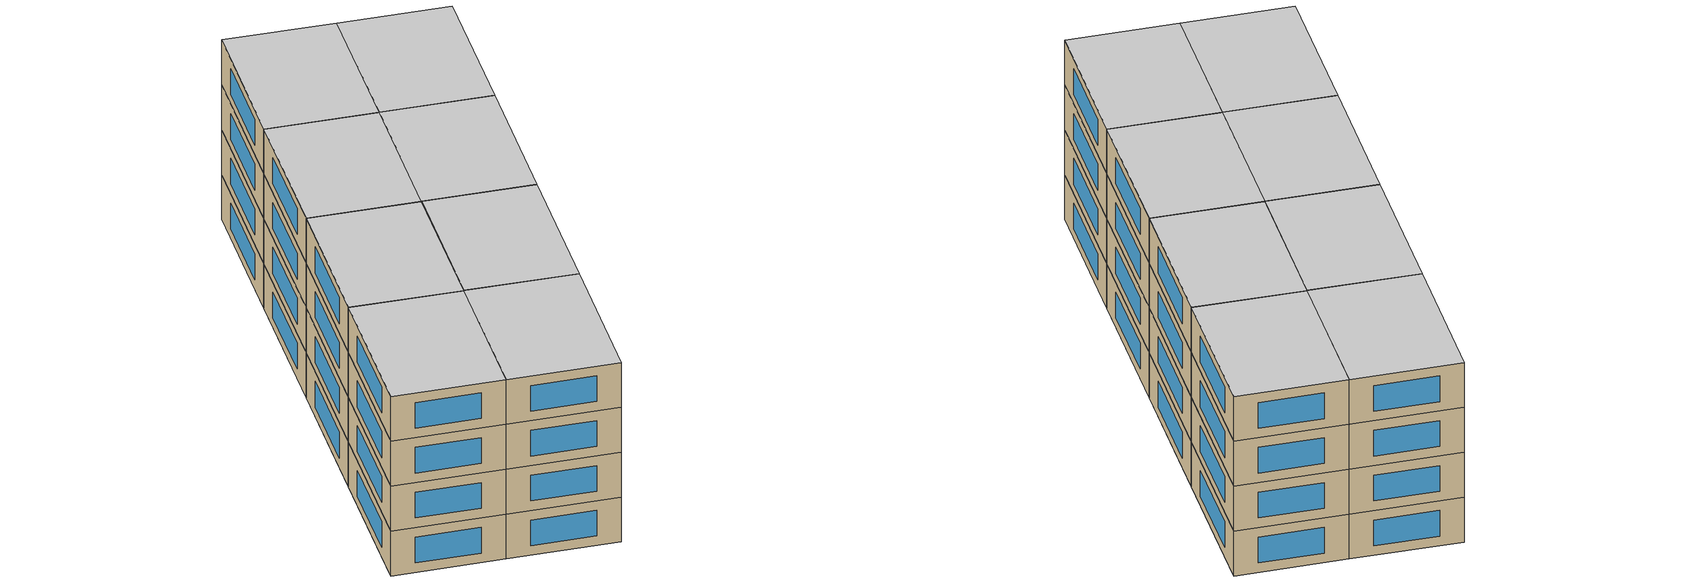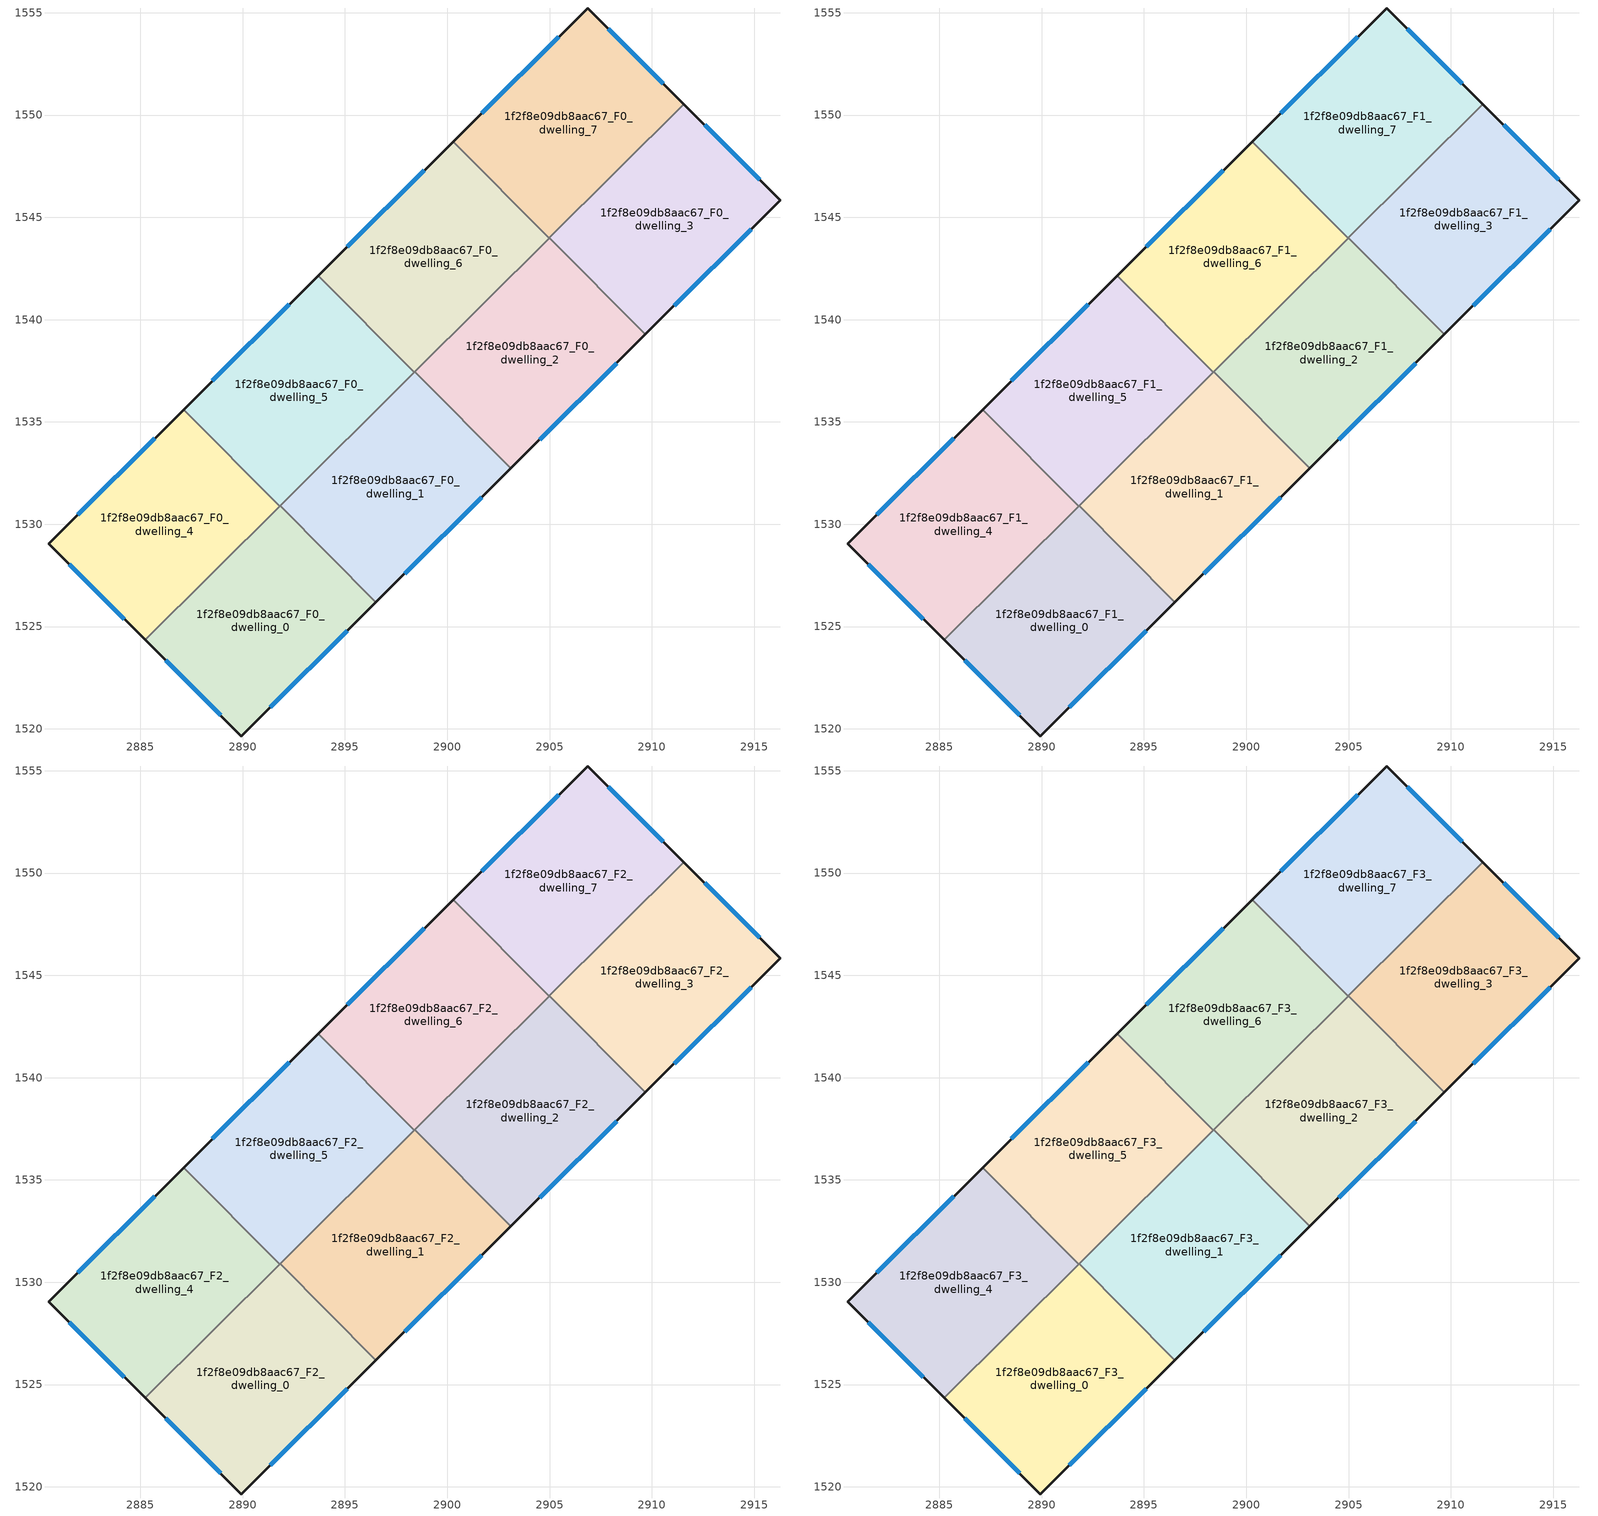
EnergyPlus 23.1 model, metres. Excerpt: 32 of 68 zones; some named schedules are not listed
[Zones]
1f2f8e09db8aac67_F0_dwelling_0
 floor ground (EU_floor_Construction): 2891.83,1530.91 2896.52,1526.19 2889.95,1519.65 2885.23,1524.35 z0
 wall outside (EU_wall_Construction): 2885.23,1524.35 2889.95,1519.65 2896.52,1526.19 z0:3
 wall to 1f2f8e09db8aac67_F0_dwelling_1 (EU_wall_Construction): 2896.52,1526.19 2891.83,1530.91 z0:3
 wall to 1f2f8e09db8aac67_F0_dwelling_4 (EU_wall_Construction): 2891.81,1530.89 2885.23,1524.35 z0:3
 wall to 1f2f8e09db8aac67_F0_dwelling_5 (EU_wall_Construction): 2891.83,1530.91 2891.81,1530.89 z0:3
 window (EU_Window_Construction): 2891.35,1521.05 2895.11,1524.79 / 2886.24,1523.35 2888.94,1520.66 z0.64:2.36
1f2f8e09db8aac67_F0_dwelling_1
 floor ground (EU_floor_Construction): 2898.41,1537.45 2903.1,1532.73 2896.52,1526.19 2891.83,1530.91 z0
 wall outside (EU_wall_Construction): 2896.52,1526.19 2903.1,1532.73 z0:3
 wall to 1f2f8e09db8aac67_F0_dwelling_2 (EU_wall_Construction): 2903.1,1532.73 2898.41,1537.45 z0:3
 wall to 1f2f8e09db8aac67_F0_dwelling_5 (EU_wall_Construction): 2898.39,1537.43 2891.83,1530.91 z0:3
 wall to 1f2f8e09db8aac67_F0_dwelling_6 (EU_wall_Construction): 2898.41,1537.45 2898.39,1537.43 z0:3
 window (EU_Window_Construction): 2897.93,1527.59 2901.69,1531.33 z0.64:2.36
1f2f8e09db8aac67_F0_dwelling_2
 floor ground (EU_floor_Construction): 2905,1544 2909.69,1539.28 2903.1,1532.73 2898.41,1537.45 z0
 wall outside (EU_wall_Construction): 2903.1,1532.73 2909.69,1539.28 z0:3
 wall to 1f2f8e09db8aac67_F0_dwelling_3 (EU_wall_Construction): 2909.69,1539.28 2905,1544 z0:3
 wall to 1f2f8e09db8aac67_F0_dwelling_6 (EU_wall_Construction): 2904.98,1543.98 2898.41,1537.45 z0:3
 wall to 1f2f8e09db8aac67_F0_dwelling_7 (EU_wall_Construction): 2905,1544 2904.98,1543.98 z0:3
 window (EU_Window_Construction): 2904.51,1534.13 2908.28,1537.88 z0.64:2.36
1f2f8e09db8aac67_F0_dwelling_3
 floor ground (EU_floor_Construction): 2916.28,1545.83 2909.69,1539.28 2905,1544 2911.57,1550.53 z0
 wall outside (EU_wall_Construction): 2909.69,1539.28 2916.28,1545.83 2911.57,1550.53 z0:3
 wall to 1f2f8e09db8aac67_F0_dwelling_7 (EU_wall_Construction): 2911.57,1550.53 2905,1544 z0:3
 window (EU_Window_Construction): 2915.27,1546.84 2912.58,1549.53 / 2911.1,1540.68 2914.87,1544.43 z0.64:2.36
1f2f8e09db8aac67_F0_dwelling_4
 floor ground (EU_floor_Construction): 2887.12,1535.61 2891.81,1530.89 2885.23,1524.35 2880.52,1529.06 z0
 wall outside (EU_wall_Construction): 2887.12,1535.61 2880.52,1529.06 2885.23,1524.35 z0:3
 wall to 1f2f8e09db8aac67_F0_dwelling_5 (EU_wall_Construction): 2891.81,1530.89 2887.12,1535.61 z0:3
 window (EU_Window_Construction): 2881.53,1528.05 2884.23,1525.36 / 2885.7,1534.2 2881.94,1530.46 z0.64:2.36
1f2f8e09db8aac67_F0_dwelling_5
 floor ground (EU_floor_Construction): 2893.7,1542.15 2898.39,1537.43 2891.81,1530.89 2887.12,1535.61 z0
 wall outside (EU_wall_Construction): 2893.7,1542.15 2887.12,1535.61 z0:3
 wall to 1f2f8e09db8aac67_F0_dwelling_6 (EU_wall_Construction): 2898.39,1537.43 2893.7,1542.15 z0:3
 window (EU_Window_Construction): 2892.29,1540.75 2888.53,1537.01 z0.64:2.36
1f2f8e09db8aac67_F0_dwelling_6
 floor ground (EU_floor_Construction): 2900.29,1548.7 2904.98,1543.98 2898.39,1537.43 2893.7,1542.15 z0
 wall outside (EU_wall_Construction): 2900.29,1548.7 2893.7,1542.15 z0:3
 wall to 1f2f8e09db8aac67_F0_dwelling_7 (EU_wall_Construction): 2904.98,1543.98 2900.29,1548.7 z0:3
 window (EU_Window_Construction): 2898.88,1547.29 2895.11,1543.55 z0.64:2.36
1f2f8e09db8aac67_F0_dwelling_7
 floor ground (EU_floor_Construction): 2911.57,1550.53 2904.98,1543.98 2900.29,1548.7 2906.87,1555.23 z0
 wall outside (EU_wall_Construction): 2911.57,1550.53 2906.87,1555.23 2900.29,1548.7 z0:3
 window (EU_Window_Construction): 2910.56,1551.54 2907.87,1554.23 / 2905.46,1553.83 2901.7,1550.1 z0.64:2.36
1f2f8e09db8aac67_F1_dwelling_0
 floor to 1f2f8e09db8aac67_F0_dwelling_0 (EU_floor_Construction): 2891.83,1530.91 2896.52,1526.19 2889.95,1519.65 2885.23,1524.35 z3
 wall outside (EU_wall_Construction): 2885.23,1524.35 2889.95,1519.65 2896.52,1526.19 z3:6
 wall to 1f2f8e09db8aac67_F1_dwelling_1 (EU_wall_Construction): 2896.52,1526.19 2891.83,1530.91 z3:6
 wall to 1f2f8e09db8aac67_F1_dwelling_4 (EU_wall_Construction): 2891.81,1530.89 2885.23,1524.35 z3:6
 wall to 1f2f8e09db8aac67_F1_dwelling_5 (EU_wall_Construction): 2891.83,1530.91 2891.81,1530.89 z3:6
 window (EU_Window_Construction): 2891.35,1521.05 2895.11,1524.79 / 2886.24,1523.35 2888.94,1520.66 z3.64:5.36
1f2f8e09db8aac67_F1_dwelling_1
 floor to 1f2f8e09db8aac67_F0_dwelling_1 (EU_floor_Construction): 2898.41,1537.45 2903.1,1532.73 2896.52,1526.19 2891.83,1530.91 z3
 wall outside (EU_wall_Construction): 2896.52,1526.19 2903.1,1532.73 z3:6
 wall to 1f2f8e09db8aac67_F1_dwelling_2 (EU_wall_Construction): 2903.1,1532.73 2898.41,1537.45 z3:6
 wall to 1f2f8e09db8aac67_F1_dwelling_5 (EU_wall_Construction): 2898.39,1537.43 2891.83,1530.91 z3:6
 wall to 1f2f8e09db8aac67_F1_dwelling_6 (EU_wall_Construction): 2898.41,1537.45 2898.39,1537.43 z3:6
 window (EU_Window_Construction): 2897.93,1527.59 2901.69,1531.33 z3.64:5.36
1f2f8e09db8aac67_F1_dwelling_2
 floor to 1f2f8e09db8aac67_F0_dwelling_2 (EU_floor_Construction): 2905,1544 2909.69,1539.28 2903.1,1532.73 2898.41,1537.45 z3
 wall outside (EU_wall_Construction): 2903.1,1532.73 2909.69,1539.28 z3:6
 wall to 1f2f8e09db8aac67_F1_dwelling_3 (EU_wall_Construction): 2909.69,1539.28 2905,1544 z3:6
 wall to 1f2f8e09db8aac67_F1_dwelling_6 (EU_wall_Construction): 2904.98,1543.98 2898.41,1537.45 z3:6
 wall to 1f2f8e09db8aac67_F1_dwelling_7 (EU_wall_Construction): 2905,1544 2904.98,1543.98 z3:6
 window (EU_Window_Construction): 2904.51,1534.13 2908.28,1537.88 z3.64:5.36
1f2f8e09db8aac67_F1_dwelling_3
 floor to 1f2f8e09db8aac67_F0_dwelling_3 (EU_floor_Construction): 2916.28,1545.83 2909.69,1539.28 2905,1544 2911.57,1550.53 z3
 wall outside (EU_wall_Construction): 2909.69,1539.28 2916.28,1545.83 2911.57,1550.53 z3:6
 wall to 1f2f8e09db8aac67_F1_dwelling_7 (EU_wall_Construction): 2911.57,1550.53 2905,1544 z3:6
 window (EU_Window_Construction): 2915.27,1546.84 2912.58,1549.53 / 2911.1,1540.68 2914.87,1544.43 z3.64:5.36
1f2f8e09db8aac67_F1_dwelling_4
 floor to 1f2f8e09db8aac67_F0_dwelling_4 (EU_floor_Construction): 2887.12,1535.61 2891.81,1530.89 2885.23,1524.35 2880.52,1529.06 z3
 wall outside (EU_wall_Construction): 2887.12,1535.61 2880.52,1529.06 2885.23,1524.35 z3:6
 wall to 1f2f8e09db8aac67_F1_dwelling_5 (EU_wall_Construction): 2891.81,1530.89 2887.12,1535.61 z3:6
 window (EU_Window_Construction): 2881.53,1528.05 2884.23,1525.36 / 2885.7,1534.2 2881.94,1530.46 z3.64:5.36
1f2f8e09db8aac67_F1_dwelling_5
 floor to 1f2f8e09db8aac67_F0_dwelling_5 (EU_floor_Construction): 2893.7,1542.15 2898.39,1537.43 2891.81,1530.89 2887.12,1535.61 z3
 wall outside (EU_wall_Construction): 2893.7,1542.15 2887.12,1535.61 z3:6
 wall to 1f2f8e09db8aac67_F1_dwelling_6 (EU_wall_Construction): 2898.39,1537.43 2893.7,1542.15 z3:6
 window (EU_Window_Construction): 2892.29,1540.75 2888.53,1537.01 z3.64:5.36
1f2f8e09db8aac67_F1_dwelling_6
 floor to 1f2f8e09db8aac67_F0_dwelling_6 (EU_floor_Construction): 2900.29,1548.7 2904.98,1543.98 2898.39,1537.43 2893.7,1542.15 z3
 wall outside (EU_wall_Construction): 2900.29,1548.7 2893.7,1542.15 z3:6
 wall to 1f2f8e09db8aac67_F1_dwelling_7 (EU_wall_Construction): 2904.98,1543.98 2900.29,1548.7 z3:6
 window (EU_Window_Construction): 2898.88,1547.29 2895.11,1543.55 z3.64:5.36
1f2f8e09db8aac67_F1_dwelling_7
 floor to 1f2f8e09db8aac67_F0_dwelling_7 (EU_floor_Construction): 2911.57,1550.53 2904.98,1543.98 2900.29,1548.7 2906.87,1555.23 z3
 wall outside (EU_wall_Construction): 2911.57,1550.53 2906.87,1555.23 2900.29,1548.7 z3:6
 window (EU_Window_Construction): 2910.56,1551.54 2907.87,1554.23 / 2905.46,1553.83 2901.7,1550.1 z3.64:5.36
1f2f8e09db8aac67_F2_dwelling_0
 floor to 1f2f8e09db8aac67_F1_dwelling_0 (EU_floor_Construction): 2891.83,1530.91 2896.52,1526.19 2889.95,1519.65 2885.23,1524.35 z6
 wall outside (EU_wall_Construction): 2885.23,1524.35 2889.95,1519.65 2896.52,1526.19 z6:9
 wall to 1f2f8e09db8aac67_F2_dwelling_1 (EU_wall_Construction): 2896.52,1526.19 2891.83,1530.91 z6:9
 wall to 1f2f8e09db8aac67_F2_dwelling_4 (EU_wall_Construction): 2891.81,1530.89 2885.23,1524.35 z6:9
 wall to 1f2f8e09db8aac67_F2_dwelling_5 (EU_wall_Construction): 2891.83,1530.91 2891.81,1530.89 z6:9
 window (EU_Window_Construction): 2891.35,1521.05 2895.11,1524.79 / 2886.24,1523.35 2888.94,1520.66 z6.64:8.36
1f2f8e09db8aac67_F2_dwelling_1
 floor to 1f2f8e09db8aac67_F1_dwelling_1 (EU_floor_Construction): 2898.41,1537.45 2903.1,1532.73 2896.52,1526.19 2891.83,1530.91 z6
 wall outside (EU_wall_Construction): 2896.52,1526.19 2903.1,1532.73 z6:9
 wall to 1f2f8e09db8aac67_F2_dwelling_2 (EU_wall_Construction): 2903.1,1532.73 2898.41,1537.45 z6:9
 wall to 1f2f8e09db8aac67_F2_dwelling_5 (EU_wall_Construction): 2898.39,1537.43 2891.83,1530.91 z6:9
 wall to 1f2f8e09db8aac67_F2_dwelling_6 (EU_wall_Construction): 2898.41,1537.45 2898.39,1537.43 z6:9
 window (EU_Window_Construction): 2897.93,1527.59 2901.69,1531.33 z6.64:8.36
1f2f8e09db8aac67_F2_dwelling_2
 floor to 1f2f8e09db8aac67_F1_dwelling_2 (EU_floor_Construction): 2905,1544 2909.69,1539.28 2903.1,1532.73 2898.41,1537.45 z6
 wall outside (EU_wall_Construction): 2903.1,1532.73 2909.69,1539.28 z6:9
 wall to 1f2f8e09db8aac67_F2_dwelling_3 (EU_wall_Construction): 2909.69,1539.28 2905,1544 z6:9
 wall to 1f2f8e09db8aac67_F2_dwelling_6 (EU_wall_Construction): 2904.98,1543.98 2898.41,1537.45 z6:9
 wall to 1f2f8e09db8aac67_F2_dwelling_7 (EU_wall_Construction): 2905,1544 2904.98,1543.98 z6:9
 window (EU_Window_Construction): 2904.51,1534.13 2908.28,1537.88 z6.64:8.36
1f2f8e09db8aac67_F2_dwelling_3
 floor to 1f2f8e09db8aac67_F1_dwelling_3 (EU_floor_Construction): 2916.28,1545.83 2909.69,1539.28 2905,1544 2911.57,1550.53 z6
 wall outside (EU_wall_Construction): 2909.69,1539.28 2916.28,1545.83 2911.57,1550.53 z6:9
 wall to 1f2f8e09db8aac67_F2_dwelling_7 (EU_wall_Construction): 2911.57,1550.53 2905,1544 z6:9
 window (EU_Window_Construction): 2915.27,1546.84 2912.58,1549.53 / 2911.1,1540.68 2914.87,1544.43 z6.64:8.36
1f2f8e09db8aac67_F2_dwelling_4
 floor to 1f2f8e09db8aac67_F1_dwelling_4 (EU_floor_Construction): 2887.12,1535.61 2891.81,1530.89 2885.23,1524.35 2880.52,1529.06 z6
 wall outside (EU_wall_Construction): 2887.12,1535.61 2880.52,1529.06 2885.23,1524.35 z6:9
 wall to 1f2f8e09db8aac67_F2_dwelling_5 (EU_wall_Construction): 2891.81,1530.89 2887.12,1535.61 z6:9
 window (EU_Window_Construction): 2881.53,1528.05 2884.23,1525.36 / 2885.7,1534.2 2881.94,1530.46 z6.64:8.36
1f2f8e09db8aac67_F2_dwelling_5
 floor to 1f2f8e09db8aac67_F1_dwelling_5 (EU_floor_Construction): 2893.7,1542.15 2898.39,1537.43 2891.81,1530.89 2887.12,1535.61 z6
 wall outside (EU_wall_Construction): 2893.7,1542.15 2887.12,1535.61 z6:9
 wall to 1f2f8e09db8aac67_F2_dwelling_6 (EU_wall_Construction): 2898.39,1537.43 2893.7,1542.15 z6:9
 window (EU_Window_Construction): 2892.29,1540.75 2888.53,1537.01 z6.64:8.36
1f2f8e09db8aac67_F2_dwelling_6
 floor to 1f2f8e09db8aac67_F1_dwelling_6 (EU_floor_Construction): 2900.29,1548.7 2904.98,1543.98 2898.39,1537.43 2893.7,1542.15 z6
 wall outside (EU_wall_Construction): 2900.29,1548.7 2893.7,1542.15 z6:9
 wall to 1f2f8e09db8aac67_F2_dwelling_7 (EU_wall_Construction): 2904.98,1543.98 2900.29,1548.7 z6:9
 window (EU_Window_Construction): 2898.88,1547.29 2895.11,1543.55 z6.64:8.36
1f2f8e09db8aac67_F2_dwelling_7
 floor to 1f2f8e09db8aac67_F1_dwelling_7 (EU_floor_Construction): 2911.57,1550.53 2904.98,1543.98 2900.29,1548.7 2906.87,1555.23 z6
 wall outside (EU_wall_Construction): 2911.57,1550.53 2906.87,1555.23 2900.29,1548.7 z6:9
 window (EU_Window_Construction): 2910.56,1551.54 2907.87,1554.23 / 2905.46,1553.83 2901.7,1550.1 z6.64:8.36
1f2f8e09db8aac67_F3_dwelling_0
 floor to 1f2f8e09db8aac67_F2_dwelling_0 (EU_floor_Construction): 2891.83,1530.91 2896.52,1526.19 2889.95,1519.65 2885.23,1524.35 z9
 wall outside (EU_wall_Construction): 2885.23,1524.35 2889.95,1519.65 2896.52,1526.19 z9:12
 wall to 1f2f8e09db8aac67_F3_dwelling_1 (EU_wall_Construction): 2896.52,1526.19 2891.83,1530.91 z9:12
 wall to 1f2f8e09db8aac67_F3_dwelling_4 (EU_wall_Construction): 2891.81,1530.89 2885.23,1524.35 z9:12
 wall to 1f2f8e09db8aac67_F3_dwelling_5 (EU_wall_Construction): 2891.83,1530.91 2891.81,1530.89 z9:12
 window (EU_Window_Construction): 2891.35,1521.05 2895.11,1524.79 / 2886.24,1523.35 2888.94,1520.66 z9.64:11.36
 ceiling to 1f2f8e09db8aac67_F4_dwelling_0 (EU_floor_Construction): 2896.52,1526.19 2891.83,1530.91 2885.23,1524.35 2889.95,1519.65 z12
1f2f8e09db8aac67_F3_dwelling_1
 floor to 1f2f8e09db8aac67_F2_dwelling_1 (EU_floor_Construction): 2898.41,1537.45 2903.1,1532.73 2896.52,1526.19 2891.83,1530.91 z9
 wall outside (EU_wall_Construction): 2896.52,1526.19 2903.1,1532.73 z9:12
 wall to 1f2f8e09db8aac67_F3_dwelling_2 (EU_wall_Construction): 2903.1,1532.73 2898.41,1537.45 z9:12
 wall to 1f2f8e09db8aac67_F3_dwelling_5 (EU_wall_Construction): 2898.39,1537.43 2891.83,1530.91 z9:12
 wall to 1f2f8e09db8aac67_F3_dwelling_6 (EU_wall_Construction): 2898.41,1537.45 2898.39,1537.43 z9:12
 window (EU_Window_Construction): 2897.93,1527.59 2901.69,1531.33 z9.64:11.36
 ceiling to 1f2f8e09db8aac67_F4_dwelling_1 (EU_floor_Construction): 2903.1,1532.73 2898.41,1537.45 2891.83,1530.91 2896.52,1526.19 z12
1f2f8e09db8aac67_F3_dwelling_2
 floor to 1f2f8e09db8aac67_F2_dwelling_2 (EU_floor_Construction): 2905,1544 2909.69,1539.28 2903.1,1532.73 2898.41,1537.45 z9
 wall outside (EU_wall_Construction): 2903.1,1532.73 2909.69,1539.28 z9:12
 wall to 1f2f8e09db8aac67_F3_dwelling_3 (EU_wall_Construction): 2909.69,1539.28 2905,1544 z9:12
 wall to 1f2f8e09db8aac67_F3_dwelling_6 (EU_wall_Construction): 2904.98,1543.98 2898.41,1537.45 z9:12
 wall to 1f2f8e09db8aac67_F3_dwelling_7 (EU_wall_Construction): 2905,1544 2904.98,1543.98 z9:12
 window (EU_Window_Construction): 2904.51,1534.13 2908.28,1537.88 z9.64:11.36
 ceiling to 1f2f8e09db8aac67_F4_dwelling_2 (EU_floor_Construction): 2909.69,1539.28 2905,1544 2898.41,1537.45 2903.1,1532.73 z12
1f2f8e09db8aac67_F3_dwelling_3
 floor to 1f2f8e09db8aac67_F2_dwelling_3 (EU_floor_Construction): 2916.28,1545.83 2909.69,1539.28 2905,1544 2911.57,1550.53 z9
 wall outside (EU_wall_Construction): 2909.69,1539.28 2916.28,1545.83 2911.57,1550.53 z9:12
 wall to 1f2f8e09db8aac67_F3_dwelling_7 (EU_wall_Construction): 2911.57,1550.53 2905,1544 z9:12
 window (EU_Window_Construction): 2915.27,1546.84 2912.58,1549.53 / 2911.1,1540.68 2914.87,1544.43 z9.64:11.36
 ceiling to 1f2f8e09db8aac67_F4_dwelling_3 (EU_floor_Construction): 2916.28,1545.83 2911.57,1550.53 2905,1544 2909.69,1539.28 z12
1f2f8e09db8aac67_F3_dwelling_4
 floor to 1f2f8e09db8aac67_F2_dwelling_4 (EU_floor_Construction): 2887.12,1535.61 2891.81,1530.89 2885.23,1524.35 2880.52,1529.06 z9
 wall outside (EU_wall_Construction): 2887.12,1535.61 2880.52,1529.06 2885.23,1524.35 z9:12
 wall to 1f2f8e09db8aac67_F3_dwelling_5 (EU_wall_Construction): 2891.81,1530.89 2887.12,1535.61 z9:12
 window (EU_Window_Construction): 2881.53,1528.05 2884.23,1525.36 / 2885.7,1534.2 2881.94,1530.46 z9.64:11.36
 ceiling to 1f2f8e09db8aac67_F4_dwelling_4 (EU_floor_Construction): 2891.81,1530.89 2887.12,1535.61 2880.52,1529.06 2885.23,1524.35 z12
1f2f8e09db8aac67_F3_dwelling_5
 floor to 1f2f8e09db8aac67_F2_dwelling_5 (EU_floor_Construction): 2893.7,1542.15 2898.39,1537.43 2891.81,1530.89 2887.12,1535.61 z9
 wall outside (EU_wall_Construction): 2893.7,1542.15 2887.12,1535.61 z9:12
 wall to 1f2f8e09db8aac67_F3_dwelling_6 (EU_wall_Construction): 2898.39,1537.43 2893.7,1542.15 z9:12
 window (EU_Window_Construction): 2892.29,1540.75 2888.53,1537.01 z9.64:11.36
 ceiling to 1f2f8e09db8aac67_F4_dwelling_5 (EU_floor_Construction): 2898.39,1537.43 2893.7,1542.15 2887.12,1535.61 2891.81,1530.89 z12
1f2f8e09db8aac67_F3_dwelling_6
 floor to 1f2f8e09db8aac67_F2_dwelling_6 (EU_floor_Construction): 2900.29,1548.7 2904.98,1543.98 2898.39,1537.43 2893.7,1542.15 z9
 wall outside (EU_wall_Construction): 2900.29,1548.7 2893.7,1542.15 z9:12
 wall to 1f2f8e09db8aac67_F3_dwelling_7 (EU_wall_Construction): 2904.98,1543.98 2900.29,1548.7 z9:12
 window (EU_Window_Construction): 2898.88,1547.29 2895.11,1543.55 z9.64:11.36
 ceiling to 1f2f8e09db8aac67_F4_dwelling_6 (EU_floor_Construction): 2904.98,1543.98 2900.29,1548.7 2893.7,1542.15 2898.39,1537.43 z12
1f2f8e09db8aac67_F3_dwelling_7
 floor to 1f2f8e09db8aac67_F2_dwelling_7 (EU_floor_Construction): 2911.57,1550.53 2904.98,1543.98 2900.29,1548.7 2906.87,1555.23 z9
 wall outside (EU_wall_Construction): 2911.57,1550.53 2906.87,1555.23 2900.29,1548.7 z9:12
 window (EU_Window_Construction): 2910.56,1551.54 2907.87,1554.23 / 2905.46,1553.83 2901.7,1550.1 z9.64:11.36
 ceiling to 1f2f8e09db8aac67_F4_dwelling_7 (EU_floor_Construction): 2911.57,1550.53 2906.87,1555.23 2900.29,1548.7 2904.98,1543.98 z12
[Building]
EU S2 Campaign: North Axis=0; Terrain=City; Solar Distribution=FullExterior
[Site:Location]
Yerevan-Zvartnots.Intl.AP: Latitude=40.15; Longitude=44.383; Time Zone=4; Elevation=854
[SizingPeriod:WeatherFileDays]
AnnualSizingPeriod: Begin Month=1; Begin Day of Month=1; End Month=12; End Day of Month=31; Day of Week for Start Day=Monday; Use Weather File Daylight Saving Period=No; Use Weather File Rain and Snow Indicators=No
[MATERIAL]
EU_InternalMass_Material: Roughness=MediumRough; Thickness=0.1; Conductivity=1; Density=1800; Specific Heat=900; Thermal Absorptance=0.9; Solar Absorptance=0.7; Visible Absorptance=0.7
[MATERIAL:NOMASS] Roughness=MediumRough; Thermal Absorptance=0.9; Solar Absorptance=0.7; Visible Absorptance=0.7
Name | Thermal Resistance
EU_wall_NoMass | 1.05043
EU_floor_NoMass | 0.478065
[WINDOWMATERIAL:SIMPLEGLAZINGSYSTEM]
EU_Window_SimpleGlazing: UFactor=2.5566; Solar Heat Gain Coefficient=0.75; Visible Transmittance=0.75
[CONSTRUCTION]
EU_wall_Construction: EU_wall_NoMass
EU_floor_Construction: EU_floor_NoMass
EU_Window_Construction: EU_Window_SimpleGlazing
EU_InternalMass_Construction: EU_InternalMass_Material
[ZONE] Type=1; Multiplier=1; Ceiling Height=autocalculate; Floor Area=autocalculate; Part of Total Floor Area=Yes
Name | Volume
1f2f8e09db8aac67_F0_dwelling_0; 1f2f8e09db8aac67_F1_dwelling_0; 1f2f8e09db8aac67_F2_dwelling_0; 1f2f8e09db8aac67_F3_dwelling_0 | 185.336
1f2f8e09db8aac67_F0_dwelling_1; 1f2f8e09db8aac67_F1_dwelling_1; 1f2f8e09db8aac67_F2_dwelling_1; 1f2f8e09db8aac67_F3_dwelling_1; 1f2f8e09db8aac67_F0_dwelling_5; 1f2f8e09db8aac67_F1_dwelling_5; 1f2f8e09db8aac67_F2_dwelling_5; 1f2f8e09db8aac67_F3_dwelling_5 | 185.321
1f2f8e09db8aac67_F0_dwelling_2; 1f2f8e09db8aac67_F1_dwelling_2; 1f2f8e09db8aac67_F2_dwelling_2; 1f2f8e09db8aac67_F3_dwelling_2 | 185.32
1f2f8e09db8aac67_F0_dwelling_3; 1f2f8e09db8aac67_F1_dwelling_3; 1f2f8e09db8aac67_F2_dwelling_3; 1f2f8e09db8aac67_F3_dwelling_3 | 185.322
1f2f8e09db8aac67_F0_dwelling_4; 1f2f8e09db8aac67_F1_dwelling_4; 1f2f8e09db8aac67_F2_dwelling_4; 1f2f8e09db8aac67_F3_dwelling_4 | 185.316
1f2f8e09db8aac67_F0_dwelling_6; 1f2f8e09db8aac67_F1_dwelling_6; 1f2f8e09db8aac67_F2_dwelling_6; 1f2f8e09db8aac67_F3_dwelling_6 | 185.309
1f2f8e09db8aac67_F0_dwelling_7; 1f2f8e09db8aac67_F1_dwelling_7; 1f2f8e09db8aac67_F2_dwelling_7; 1f2f8e09db8aac67_F3_dwelling_7 | 185.311
[INTERNALMASS] Construction=EU_InternalMass_Construction
Name | Zone or ZoneList | Surface Area
1f2f8e09db8aac67_F0_dwelling_0_EU_InternalMass | 1f2f8e09db8aac67_F0_dwelling_0 | 61.7787
1f2f8e09db8aac67_F0_dwelling_1_EU_InternalMass | 1f2f8e09db8aac67_F0_dwelling_1 | 61.7734
1f2f8e09db8aac67_F0_dwelling_2_EU_InternalMass | 1f2f8e09db8aac67_F0_dwelling_2 | 61.7734
1f2f8e09db8aac67_F0_dwelling_3_EU_InternalMass | 1f2f8e09db8aac67_F0_dwelling_3 | 61.774
1f2f8e09db8aac67_F0_dwelling_4_EU_InternalMass | 1f2f8e09db8aac67_F0_dwelling_4 | 61.7721
1f2f8e09db8aac67_F0_dwelling_5_EU_InternalMass | 1f2f8e09db8aac67_F0_dwelling_5 | 61.7734
1f2f8e09db8aac67_F0_dwelling_6_EU_InternalMass | 1f2f8e09db8aac67_F0_dwelling_6 | 61.7697
1f2f8e09db8aac67_F0_dwelling_7_EU_InternalMass | 1f2f8e09db8aac67_F0_dwelling_7 | 61.7704
1f2f8e09db8aac67_F1_dwelling_0_EU_InternalMass | 1f2f8e09db8aac67_F1_dwelling_0 | 61.7787
1f2f8e09db8aac67_F1_dwelling_1_EU_InternalMass | 1f2f8e09db8aac67_F1_dwelling_1 | 61.7734
1f2f8e09db8aac67_F1_dwelling_2_EU_InternalMass | 1f2f8e09db8aac67_F1_dwelling_2 | 61.7734
1f2f8e09db8aac67_F1_dwelling_3_EU_InternalMass | 1f2f8e09db8aac67_F1_dwelling_3 | 61.774
1f2f8e09db8aac67_F1_dwelling_4_EU_InternalMass | 1f2f8e09db8aac67_F1_dwelling_4 | 61.7721
1f2f8e09db8aac67_F1_dwelling_5_EU_InternalMass | 1f2f8e09db8aac67_F1_dwelling_5 | 61.7734
1f2f8e09db8aac67_F1_dwelling_6_EU_InternalMass | 1f2f8e09db8aac67_F1_dwelling_6 | 61.7697
1f2f8e09db8aac67_F1_dwelling_7_EU_InternalMass | 1f2f8e09db8aac67_F1_dwelling_7 | 61.7704
1f2f8e09db8aac67_F2_dwelling_0_EU_InternalMass | 1f2f8e09db8aac67_F2_dwelling_0 | 61.7787
1f2f8e09db8aac67_F2_dwelling_1_EU_InternalMass | 1f2f8e09db8aac67_F2_dwelling_1 | 61.7734
1f2f8e09db8aac67_F2_dwelling_2_EU_InternalMass | 1f2f8e09db8aac67_F2_dwelling_2 | 61.7734
1f2f8e09db8aac67_F2_dwelling_3_EU_InternalMass | 1f2f8e09db8aac67_F2_dwelling_3 | 61.774
1f2f8e09db8aac67_F2_dwelling_4_EU_InternalMass | 1f2f8e09db8aac67_F2_dwelling_4 | 61.7721
1f2f8e09db8aac67_F2_dwelling_5_EU_InternalMass | 1f2f8e09db8aac67_F2_dwelling_5 | 61.7734
1f2f8e09db8aac67_F2_dwelling_6_EU_InternalMass | 1f2f8e09db8aac67_F2_dwelling_6 | 61.7697
1f2f8e09db8aac67_F2_dwelling_7_EU_InternalMass | 1f2f8e09db8aac67_F2_dwelling_7 | 61.7704
1f2f8e09db8aac67_F3_dwelling_0_EU_InternalMass | 1f2f8e09db8aac67_F3_dwelling_0 | 61.7787
1f2f8e09db8aac67_F3_dwelling_1_EU_InternalMass | 1f2f8e09db8aac67_F3_dwelling_1 | 61.7734
1f2f8e09db8aac67_F3_dwelling_2_EU_InternalMass | 1f2f8e09db8aac67_F3_dwelling_2 | 61.7734
1f2f8e09db8aac67_F3_dwelling_3_EU_InternalMass | 1f2f8e09db8aac67_F3_dwelling_3 | 61.774
1f2f8e09db8aac67_F3_dwelling_4_EU_InternalMass | 1f2f8e09db8aac67_F3_dwelling_4 | 61.7721
1f2f8e09db8aac67_F3_dwelling_5_EU_InternalMass | 1f2f8e09db8aac67_F3_dwelling_5 | 61.7734
1f2f8e09db8aac67_F3_dwelling_6_EU_InternalMass | 1f2f8e09db8aac67_F3_dwelling_6 | 61.7697
1f2f8e09db8aac67_F3_dwelling_7_EU_InternalMass | 1f2f8e09db8aac67_F3_dwelling_7 | 61.7704
[OTHEREQUIPMENT] Fuel Type=Electricity; Design Level Calculation Method=Watts/Area; Power per Zone Floor Area=1; Fraction Latent=0; Fraction Radiant=0; Fraction Lost=0; Carbon Dioxide Generation Rate=0; EndUse Subcategory=EU_Step8_InternalGains
Name | Zone or ZoneList or Space or SpaceList | Schedule
EU_Step8_InternalGain_1f2f8e09db8aac67_F0_dwelling_0_f000 | 1f2f8e09db8aac67_F0_dwelling_0 | EU_Step8_GainSchedule_1f2f8e09db8aac67_F0_dwelling_0_f000
EU_Step8_InternalGain_1f2f8e09db8aac67_F0_dwelling_1_f000 | 1f2f8e09db8aac67_F0_dwelling_1 | EU_Step8_GainSchedule_1f2f8e09db8aac67_F0_dwelling_1_f000
EU_Step8_InternalGain_1f2f8e09db8aac67_F0_dwelling_2_f000 | 1f2f8e09db8aac67_F0_dwelling_2 | EU_Step8_GainSchedule_1f2f8e09db8aac67_F0_dwelling_2_f000
EU_Step8_InternalGain_1f2f8e09db8aac67_F0_dwelling_3_f000 | 1f2f8e09db8aac67_F0_dwelling_3 | EU_Step8_GainSchedule_1f2f8e09db8aac67_F0_dwelling_3_f000
EU_Step8_InternalGain_1f2f8e09db8aac67_F0_dwelling_4_f000 | 1f2f8e09db8aac67_F0_dwelling_4 | EU_Step8_GainSchedule_1f2f8e09db8aac67_F0_dwelling_4_f000
EU_Step8_InternalGain_1f2f8e09db8aac67_F0_dwelling_5_f000 | 1f2f8e09db8aac67_F0_dwelling_5 | EU_Step8_GainSchedule_1f2f8e09db8aac67_F0_dwelling_5_f000
EU_Step8_InternalGain_1f2f8e09db8aac67_F0_dwelling_6_f000 | 1f2f8e09db8aac67_F0_dwelling_6 | EU_Step8_GainSchedule_1f2f8e09db8aac67_F0_dwelling_6_f000
EU_Step8_InternalGain_1f2f8e09db8aac67_F0_dwelling_7_f000 | 1f2f8e09db8aac67_F0_dwelling_7 | EU_Step8_GainSchedule_1f2f8e09db8aac67_F0_dwelling_7_f000
EU_Step8_InternalGain_1f2f8e09db8aac67_F1_dwelling_0_f000 | 1f2f8e09db8aac67_F1_dwelling_0 | EU_Step8_GainSchedule_1f2f8e09db8aac67_F1_dwelling_0_f000
EU_Step8_InternalGain_1f2f8e09db8aac67_F1_dwelling_1_f000 | 1f2f8e09db8aac67_F1_dwelling_1 | EU_Step8_GainSchedule_1f2f8e09db8aac67_F1_dwelling_1_f000
EU_Step8_InternalGain_1f2f8e09db8aac67_F1_dwelling_2_f000 | 1f2f8e09db8aac67_F1_dwelling_2 | EU_Step8_GainSchedule_1f2f8e09db8aac67_F1_dwelling_2_f000
EU_Step8_InternalGain_1f2f8e09db8aac67_F1_dwelling_3_f000 | 1f2f8e09db8aac67_F1_dwelling_3 | EU_Step8_GainSchedule_1f2f8e09db8aac67_F1_dwelling_3_f000
EU_Step8_InternalGain_1f2f8e09db8aac67_F1_dwelling_4_f000 | 1f2f8e09db8aac67_F1_dwelling_4 | EU_Step8_GainSchedule_1f2f8e09db8aac67_F1_dwelling_4_f000
EU_Step8_InternalGain_1f2f8e09db8aac67_F1_dwelling_5_f000 | 1f2f8e09db8aac67_F1_dwelling_5 | EU_Step8_GainSchedule_1f2f8e09db8aac67_F1_dwelling_5_f000
EU_Step8_InternalGain_1f2f8e09db8aac67_F1_dwelling_6_f000 | 1f2f8e09db8aac67_F1_dwelling_6 | EU_Step8_GainSchedule_1f2f8e09db8aac67_F1_dwelling_6_f000
EU_Step8_InternalGain_1f2f8e09db8aac67_F1_dwelling_7_f000 | 1f2f8e09db8aac67_F1_dwelling_7 | EU_Step8_GainSchedule_1f2f8e09db8aac67_F1_dwelling_7_f000
EU_Step8_InternalGain_1f2f8e09db8aac67_F2_dwelling_0_f000 | 1f2f8e09db8aac67_F2_dwelling_0 | EU_Step8_GainSchedule_1f2f8e09db8aac67_F2_dwelling_0_f000
EU_Step8_InternalGain_1f2f8e09db8aac67_F2_dwelling_1_f000 | 1f2f8e09db8aac67_F2_dwelling_1 | EU_Step8_GainSchedule_1f2f8e09db8aac67_F2_dwelling_1_f000
EU_Step8_InternalGain_1f2f8e09db8aac67_F2_dwelling_2_f000 | 1f2f8e09db8aac67_F2_dwelling_2 | EU_Step8_GainSchedule_1f2f8e09db8aac67_F2_dwelling_2_f000
EU_Step8_InternalGain_1f2f8e09db8aac67_F2_dwelling_3_f000 | 1f2f8e09db8aac67_F2_dwelling_3 | EU_Step8_GainSchedule_1f2f8e09db8aac67_F2_dwelling_3_f000
EU_Step8_InternalGain_1f2f8e09db8aac67_F2_dwelling_4_f000 | 1f2f8e09db8aac67_F2_dwelling_4 | EU_Step8_GainSchedule_1f2f8e09db8aac67_F2_dwelling_4_f000
EU_Step8_InternalGain_1f2f8e09db8aac67_F2_dwelling_5_f000 | 1f2f8e09db8aac67_F2_dwelling_5 | EU_Step8_GainSchedule_1f2f8e09db8aac67_F2_dwelling_5_f000
EU_Step8_InternalGain_1f2f8e09db8aac67_F2_dwelling_6_f000 | 1f2f8e09db8aac67_F2_dwelling_6 | EU_Step8_GainSchedule_1f2f8e09db8aac67_F2_dwelling_6_f000
EU_Step8_InternalGain_1f2f8e09db8aac67_F2_dwelling_7_f000 | 1f2f8e09db8aac67_F2_dwelling_7 | EU_Step8_GainSchedule_1f2f8e09db8aac67_F2_dwelling_7_f000
EU_Step8_InternalGain_1f2f8e09db8aac67_F3_dwelling_0_f000 | 1f2f8e09db8aac67_F3_dwelling_0 | EU_Step8_GainSchedule_1f2f8e09db8aac67_F3_dwelling_0_f000
EU_Step8_InternalGain_1f2f8e09db8aac67_F3_dwelling_1_f000 | 1f2f8e09db8aac67_F3_dwelling_1 | EU_Step8_GainSchedule_1f2f8e09db8aac67_F3_dwelling_1_f000
EU_Step8_InternalGain_1f2f8e09db8aac67_F3_dwelling_2_f000 | 1f2f8e09db8aac67_F3_dwelling_2 | EU_Step8_GainSchedule_1f2f8e09db8aac67_F3_dwelling_2_f000
EU_Step8_InternalGain_1f2f8e09db8aac67_F3_dwelling_3_f000 | 1f2f8e09db8aac67_F3_dwelling_3 | EU_Step8_GainSchedule_1f2f8e09db8aac67_F3_dwelling_3_f000
EU_Step8_InternalGain_1f2f8e09db8aac67_F3_dwelling_4_f000 | 1f2f8e09db8aac67_F3_dwelling_4 | EU_Step8_GainSchedule_1f2f8e09db8aac67_F3_dwelling_4_f000
EU_Step8_InternalGain_1f2f8e09db8aac67_F3_dwelling_5_f000 | 1f2f8e09db8aac67_F3_dwelling_5 | EU_Step8_GainSchedule_1f2f8e09db8aac67_F3_dwelling_5_f000
EU_Step8_InternalGain_1f2f8e09db8aac67_F3_dwelling_6_f000 | 1f2f8e09db8aac67_F3_dwelling_6 | EU_Step8_GainSchedule_1f2f8e09db8aac67_F3_dwelling_6_f000
EU_Step8_InternalGain_1f2f8e09db8aac67_F3_dwelling_7_f000 | 1f2f8e09db8aac67_F3_dwelling_7 | EU_Step8_GainSchedule_1f2f8e09db8aac67_F3_dwelling_7_f000
[ZONEVENTILATION:DESIGNFLOWRATE] Schedule=EU_AlwaysOn; Design Flow Rate Calculation Method=AirChanges/Hour; Air Changes per Hour=0.557805; Ventilation Type=Natural; Fan Pressure Rise=0; Fan Total Efficiency=1; Constant Term Coefficient=1; Temperature Term Coefficient=0; Velocity Term Coefficient=0; Velocity Squared Term Coefficient=0; Minimum Indoor Temperature=-100; Maximum Indoor Temperature=100; Delta Temperature=-100; Minimum Outdoor Temperature=-100; Maximum Outdoor Temperature=100; Maximum Wind Speed=40
Name | Zone or ZoneList or Space or SpaceList
EU_ConstantAir_1f2f8e09db8aac67_F0_dwelling_0 | 1f2f8e09db8aac67_F0_dwelling_0
EU_ConstantAir_1f2f8e09db8aac67_F0_dwelling_1 | 1f2f8e09db8aac67_F0_dwelling_1
EU_ConstantAir_1f2f8e09db8aac67_F0_dwelling_2 | 1f2f8e09db8aac67_F0_dwelling_2
EU_ConstantAir_1f2f8e09db8aac67_F0_dwelling_3 | 1f2f8e09db8aac67_F0_dwelling_3
EU_ConstantAir_1f2f8e09db8aac67_F0_dwelling_4 | 1f2f8e09db8aac67_F0_dwelling_4
EU_ConstantAir_1f2f8e09db8aac67_F0_dwelling_5 | 1f2f8e09db8aac67_F0_dwelling_5
EU_ConstantAir_1f2f8e09db8aac67_F0_dwelling_6 | 1f2f8e09db8aac67_F0_dwelling_6
EU_ConstantAir_1f2f8e09db8aac67_F0_dwelling_7 | 1f2f8e09db8aac67_F0_dwelling_7
EU_ConstantAir_1f2f8e09db8aac67_F1_dwelling_0 | 1f2f8e09db8aac67_F1_dwelling_0
EU_ConstantAir_1f2f8e09db8aac67_F1_dwelling_1 | 1f2f8e09db8aac67_F1_dwelling_1
EU_ConstantAir_1f2f8e09db8aac67_F1_dwelling_2 | 1f2f8e09db8aac67_F1_dwelling_2
EU_ConstantAir_1f2f8e09db8aac67_F1_dwelling_3 | 1f2f8e09db8aac67_F1_dwelling_3
EU_ConstantAir_1f2f8e09db8aac67_F1_dwelling_4 | 1f2f8e09db8aac67_F1_dwelling_4
EU_ConstantAir_1f2f8e09db8aac67_F1_dwelling_5 | 1f2f8e09db8aac67_F1_dwelling_5
EU_ConstantAir_1f2f8e09db8aac67_F1_dwelling_6 | 1f2f8e09db8aac67_F1_dwelling_6
EU_ConstantAir_1f2f8e09db8aac67_F1_dwelling_7 | 1f2f8e09db8aac67_F1_dwelling_7
EU_ConstantAir_1f2f8e09db8aac67_F2_dwelling_0 | 1f2f8e09db8aac67_F2_dwelling_0
EU_ConstantAir_1f2f8e09db8aac67_F2_dwelling_1 | 1f2f8e09db8aac67_F2_dwelling_1
EU_ConstantAir_1f2f8e09db8aac67_F2_dwelling_2 | 1f2f8e09db8aac67_F2_dwelling_2
EU_ConstantAir_1f2f8e09db8aac67_F2_dwelling_3 | 1f2f8e09db8aac67_F2_dwelling_3
EU_ConstantAir_1f2f8e09db8aac67_F2_dwelling_4 | 1f2f8e09db8aac67_F2_dwelling_4
EU_ConstantAir_1f2f8e09db8aac67_F2_dwelling_5 | 1f2f8e09db8aac67_F2_dwelling_5
EU_ConstantAir_1f2f8e09db8aac67_F2_dwelling_6 | 1f2f8e09db8aac67_F2_dwelling_6
EU_ConstantAir_1f2f8e09db8aac67_F2_dwelling_7 | 1f2f8e09db8aac67_F2_dwelling_7
EU_ConstantAir_1f2f8e09db8aac67_F3_dwelling_0 | 1f2f8e09db8aac67_F3_dwelling_0
EU_ConstantAir_1f2f8e09db8aac67_F3_dwelling_1 | 1f2f8e09db8aac67_F3_dwelling_1
EU_ConstantAir_1f2f8e09db8aac67_F3_dwelling_2 | 1f2f8e09db8aac67_F3_dwelling_2
EU_ConstantAir_1f2f8e09db8aac67_F3_dwelling_3 | 1f2f8e09db8aac67_F3_dwelling_3
EU_ConstantAir_1f2f8e09db8aac67_F3_dwelling_4 | 1f2f8e09db8aac67_F3_dwelling_4
EU_ConstantAir_1f2f8e09db8aac67_F3_dwelling_5 | 1f2f8e09db8aac67_F3_dwelling_5
EU_ConstantAir_1f2f8e09db8aac67_F3_dwelling_6 | 1f2f8e09db8aac67_F3_dwelling_6
EU_ConstantAir_1f2f8e09db8aac67_F3_dwelling_7 | 1f2f8e09db8aac67_F3_dwelling_7
[HVACTEMPLATE:ZONE:IDEALLOADSAIRSYSTEM] System Availability Schedule=EU_AlwaysOn; Maximum Heating Supply Air Temperature=50; Minimum Cooling Supply Air Temperature=13; Maximum Heating Supply Air Humidity Ratio=0.0156; Minimum Cooling Supply Air Humidity Ratio=0.0077; Heating Limit=NoLimit; Cooling Limit=NoLimit; Heating Availability Schedule=EU_AlwaysOn; Cooling Availability Schedule=EU_CoolingOff; Dehumidification Control Type=ConstantSensibleHeatRatio; Cooling Sensible Heat Ratio=0.7; Dehumidification Setpoint=60; Humidification Control Type=None; Humidification Setpoint=30; Outdoor Air Method=None; Outdoor Air Flow Rate per Person=0.00944; Outdoor Air Flow Rate per Zone Floor Area=0; Outdoor Air Flow Rate per Zone=0; Demand Controlled Ventilation Type=None; Outdoor Air Economizer Type=NoEconomizer; Heat Recovery Type=None; Sensible Heat Recovery Effectiveness=0.7; Latent Heat Recovery Effectiveness=0.65
Name | Template Thermostat
1f2f8e09db8aac67_F0_dwelling_0 | EU_HeatOnly_1f2f8e09db8aac67_F0_dwelling_0
1f2f8e09db8aac67_F0_dwelling_1 | EU_HeatOnly_1f2f8e09db8aac67_F0_dwelling_1
1f2f8e09db8aac67_F0_dwelling_2 | EU_HeatOnly_1f2f8e09db8aac67_F0_dwelling_2
1f2f8e09db8aac67_F0_dwelling_3 | EU_HeatOnly_1f2f8e09db8aac67_F0_dwelling_3
1f2f8e09db8aac67_F0_dwelling_4 | EU_HeatOnly_1f2f8e09db8aac67_F0_dwelling_4
1f2f8e09db8aac67_F0_dwelling_5 | EU_HeatOnly_1f2f8e09db8aac67_F0_dwelling_5
1f2f8e09db8aac67_F0_dwelling_6 | EU_HeatOnly_1f2f8e09db8aac67_F0_dwelling_6
1f2f8e09db8aac67_F0_dwelling_7 | EU_HeatOnly_1f2f8e09db8aac67_F0_dwelling_7
1f2f8e09db8aac67_F1_dwelling_0 | EU_HeatOnly_1f2f8e09db8aac67_F1_dwelling_0
1f2f8e09db8aac67_F1_dwelling_1 | EU_HeatOnly_1f2f8e09db8aac67_F1_dwelling_1
1f2f8e09db8aac67_F1_dwelling_2 | EU_HeatOnly_1f2f8e09db8aac67_F1_dwelling_2
1f2f8e09db8aac67_F1_dwelling_3 | EU_HeatOnly_1f2f8e09db8aac67_F1_dwelling_3
1f2f8e09db8aac67_F1_dwelling_4 | EU_HeatOnly_1f2f8e09db8aac67_F1_dwelling_4
1f2f8e09db8aac67_F1_dwelling_5 | EU_HeatOnly_1f2f8e09db8aac67_F1_dwelling_5
1f2f8e09db8aac67_F1_dwelling_6 | EU_HeatOnly_1f2f8e09db8aac67_F1_dwelling_6
1f2f8e09db8aac67_F1_dwelling_7 | EU_HeatOnly_1f2f8e09db8aac67_F1_dwelling_7
1f2f8e09db8aac67_F2_dwelling_0 | EU_HeatOnly_1f2f8e09db8aac67_F2_dwelling_0
1f2f8e09db8aac67_F2_dwelling_1 | EU_HeatOnly_1f2f8e09db8aac67_F2_dwelling_1
1f2f8e09db8aac67_F2_dwelling_2 | EU_HeatOnly_1f2f8e09db8aac67_F2_dwelling_2
1f2f8e09db8aac67_F2_dwelling_3 | EU_HeatOnly_1f2f8e09db8aac67_F2_dwelling_3
1f2f8e09db8aac67_F2_dwelling_4 | EU_HeatOnly_1f2f8e09db8aac67_F2_dwelling_4
1f2f8e09db8aac67_F2_dwelling_5 | EU_HeatOnly_1f2f8e09db8aac67_F2_dwelling_5
1f2f8e09db8aac67_F2_dwelling_6 | EU_HeatOnly_1f2f8e09db8aac67_F2_dwelling_6
1f2f8e09db8aac67_F2_dwelling_7 | EU_HeatOnly_1f2f8e09db8aac67_F2_dwelling_7
1f2f8e09db8aac67_F3_dwelling_0 | EU_HeatOnly_1f2f8e09db8aac67_F3_dwelling_0
1f2f8e09db8aac67_F3_dwelling_1 | EU_HeatOnly_1f2f8e09db8aac67_F3_dwelling_1
1f2f8e09db8aac67_F3_dwelling_2 | EU_HeatOnly_1f2f8e09db8aac67_F3_dwelling_2
1f2f8e09db8aac67_F3_dwelling_3 | EU_HeatOnly_1f2f8e09db8aac67_F3_dwelling_3
1f2f8e09db8aac67_F3_dwelling_4 | EU_HeatOnly_1f2f8e09db8aac67_F3_dwelling_4
1f2f8e09db8aac67_F3_dwelling_5 | EU_HeatOnly_1f2f8e09db8aac67_F3_dwelling_5
1f2f8e09db8aac67_F3_dwelling_6 | EU_HeatOnly_1f2f8e09db8aac67_F3_dwelling_6
1f2f8e09db8aac67_F3_dwelling_7 | EU_HeatOnly_1f2f8e09db8aac67_F3_dwelling_7
[SIZING:ZONE] Zone Cooling Design Supply Air Temperature Input Method=SupplyAirTemperature; Zone Cooling Design Supply Air Temperature=13; Zone Heating Design Supply Air Temperature Input Method=SupplyAirTemperature; Zone Heating Design Supply Air Temperature=50; Zone Cooling Design Supply Air Humidity Ratio=0.008; Zone Heating Design Supply Air Humidity Ratio=0.008; Cooling Design Air Flow Method=DesignDay; Cooling Design Air Flow Rate=0; Cooling Minimum Air Flow per Zone Floor Area=0.000762; Cooling Minimum Air Flow=0; Cooling Minimum Air Flow Fraction=0.2; Heating Design Air Flow Method=DesignDay; Heating Design Air Flow Rate=0; Heating Maximum Air Flow per Zone Floor Area=0.002032; Heating Maximum Air Flow=0.141576; Heating Maximum Air Flow Fraction=0.3; Account for Dedicated Outdoor Air System=No; Dedicated Outdoor Air System Control Strategy=NeutralSupplyAir; Dedicated Outdoor Air Low Setpoint Temperature for Design=autosize; Dedicated Outdoor Air High Setpoint Temperature for Design=autosize; Zone Load Sizing Method=Sensible Load Only No Latent Load; Zone Latent Cooling Design Supply Air Humidity Ratio Input Method=HumidityRatioDifference; Zone Cooling Design Supply Air Humidity Ratio Difference=0.005; Zone Latent Heating Design Supply Air Humidity Ratio Input Method=HumidityRatioDifference; Zone Humidification Design Supply Air Humidity Ratio Difference=0.005
1f2f8e09db8aac67_F0_dwelling_0; 1f2f8e09db8aac67_F0_dwelling_1; 1f2f8e09db8aac67_F0_dwelling_2; 1f2f8e09db8aac67_F0_dwelling_3; 1f2f8e09db8aac67_F0_dwelling_4; 1f2f8e09db8aac67_F0_dwelling_5; 1f2f8e09db8aac67_F0_dwelling_6; 1f2f8e09db8aac67_F0_dwelling_7; 1f2f8e09db8aac67_F1_dwelling_0; 1f2f8e09db8aac67_F1_dwelling_1; 1f2f8e09db8aac67_F1_dwelling_2; 1f2f8e09db8aac67_F1_dwelling_3; 1f2f8e09db8aac67_F1_dwelling_4; 1f2f8e09db8aac67_F1_dwelling_5; 1f2f8e09db8aac67_F1_dwelling_6; 1f2f8e09db8aac67_F1_dwelling_7; 1f2f8e09db8aac67_F2_dwelling_0; 1f2f8e09db8aac67_F2_dwelling_1; 1f2f8e09db8aac67_F2_dwelling_2; 1f2f8e09db8aac67_F2_dwelling_3; 1f2f8e09db8aac67_F2_dwelling_4; 1f2f8e09db8aac67_F2_dwelling_5; 1f2f8e09db8aac67_F2_dwelling_6; 1f2f8e09db8aac67_F2_dwelling_7; 1f2f8e09db8aac67_F3_dwelling_0; 1f2f8e09db8aac67_F3_dwelling_1; 1f2f8e09db8aac67_F3_dwelling_2; 1f2f8e09db8aac67_F3_dwelling_3; 1f2f8e09db8aac67_F3_dwelling_4; 1f2f8e09db8aac67_F3_dwelling_5; 1f2f8e09db8aac67_F3_dwelling_6; 1f2f8e09db8aac67_F3_dwelling_7
[SCHEDULE:FILE] Column Number=1; Rows to Skip at Top=0; Number of Hours of Data=8760; Column Separator=Comma; Interpolate to Timestep=No; Minutes per Item=60; Adjust Schedule for Daylight Savings=Yes
Name | File
EU_Step8_GainSchedule_1f2f8e09db8aac67_F0_dwelling_0_f000 | ../../schedules/1f2f8e09db8aac67/1f2f8e09db8aac67_F0_dwelling_0_f000_gain.csv
EU_Step8_GainSchedule_1f2f8e09db8aac67_F0_dwelling_1_f000 | ../../schedules/1f2f8e09db8aac67/1f2f8e09db8aac67_F0_dwelling_1_f000_gain.csv
EU_Step8_GainSchedule_1f2f8e09db8aac67_F0_dwelling_2_f000 | ../../schedules/1f2f8e09db8aac67/1f2f8e09db8aac67_F0_dwelling_2_f000_gain.csv
EU_Step8_GainSchedule_1f2f8e09db8aac67_F0_dwelling_3_f000 | ../../schedules/1f2f8e09db8aac67/1f2f8e09db8aac67_F0_dwelling_3_f000_gain.csv
EU_Step8_GainSchedule_1f2f8e09db8aac67_F0_dwelling_4_f000 | ../../schedules/1f2f8e09db8aac67/1f2f8e09db8aac67_F0_dwelling_4_f000_gain.csv
EU_Step8_GainSchedule_1f2f8e09db8aac67_F0_dwelling_5_f000 | ../../schedules/1f2f8e09db8aac67/1f2f8e09db8aac67_F0_dwelling_5_f000_gain.csv
EU_Step8_GainSchedule_1f2f8e09db8aac67_F0_dwelling_6_f000 | ../../schedules/1f2f8e09db8aac67/1f2f8e09db8aac67_F0_dwelling_6_f000_gain.csv
EU_Step8_GainSchedule_1f2f8e09db8aac67_F0_dwelling_7_f000 | ../../schedules/1f2f8e09db8aac67/1f2f8e09db8aac67_F0_dwelling_7_f000_gain.csv
EU_Step8_GainSchedule_1f2f8e09db8aac67_F1_dwelling_0_f000 | ../../schedules/1f2f8e09db8aac67/1f2f8e09db8aac67_F1_dwelling_0_f000_gain.csv
EU_Step8_GainSchedule_1f2f8e09db8aac67_F1_dwelling_1_f000 | ../../schedules/1f2f8e09db8aac67/1f2f8e09db8aac67_F1_dwelling_1_f000_gain.csv
EU_Step8_GainSchedule_1f2f8e09db8aac67_F1_dwelling_2_f000 | ../../schedules/1f2f8e09db8aac67/1f2f8e09db8aac67_F1_dwelling_2_f000_gain.csv
EU_Step8_GainSchedule_1f2f8e09db8aac67_F1_dwelling_3_f000 | ../../schedules/1f2f8e09db8aac67/1f2f8e09db8aac67_F1_dwelling_3_f000_gain.csv
EU_Step8_GainSchedule_1f2f8e09db8aac67_F1_dwelling_4_f000 | ../../schedules/1f2f8e09db8aac67/1f2f8e09db8aac67_F1_dwelling_4_f000_gain.csv
EU_Step8_GainSchedule_1f2f8e09db8aac67_F1_dwelling_5_f000 | ../../schedules/1f2f8e09db8aac67/1f2f8e09db8aac67_F1_dwelling_5_f000_gain.csv
EU_Step8_GainSchedule_1f2f8e09db8aac67_F1_dwelling_6_f000 | ../../schedules/1f2f8e09db8aac67/1f2f8e09db8aac67_F1_dwelling_6_f000_gain.csv
EU_Step8_GainSchedule_1f2f8e09db8aac67_F1_dwelling_7_f000 | ../../schedules/1f2f8e09db8aac67/1f2f8e09db8aac67_F1_dwelling_7_f000_gain.csv
EU_Step8_GainSchedule_1f2f8e09db8aac67_F2_dwelling_0_f000 | ../../schedules/1f2f8e09db8aac67/1f2f8e09db8aac67_F2_dwelling_0_f000_gain.csv
EU_Step8_GainSchedule_1f2f8e09db8aac67_F2_dwelling_1_f000 | ../../schedules/1f2f8e09db8aac67/1f2f8e09db8aac67_F2_dwelling_1_f000_gain.csv
EU_Step8_GainSchedule_1f2f8e09db8aac67_F2_dwelling_2_f000 | ../../schedules/1f2f8e09db8aac67/1f2f8e09db8aac67_F2_dwelling_2_f000_gain.csv
EU_Step8_GainSchedule_1f2f8e09db8aac67_F2_dwelling_3_f000 | ../../schedules/1f2f8e09db8aac67/1f2f8e09db8aac67_F2_dwelling_3_f000_gain.csv
EU_Step8_GainSchedule_1f2f8e09db8aac67_F2_dwelling_4_f000 | ../../schedules/1f2f8e09db8aac67/1f2f8e09db8aac67_F2_dwelling_4_f000_gain.csv
